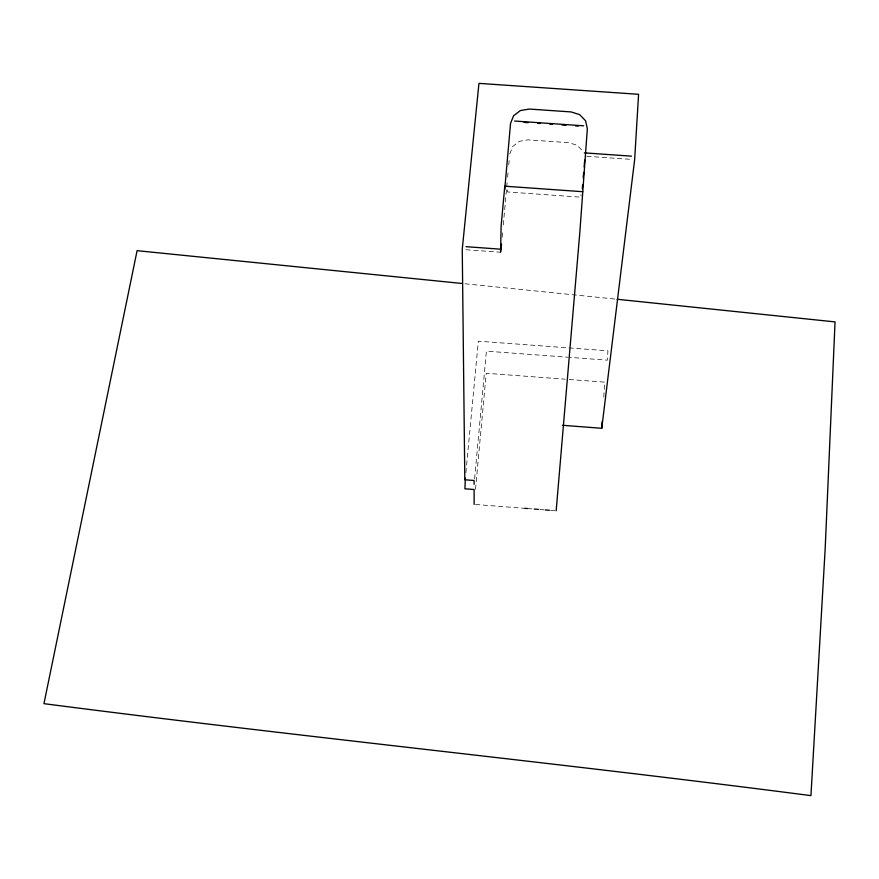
<?xml version="1.0" encoding="UTF-8"?>
<svg xmlns="http://www.w3.org/2000/svg" width="879" height="879" viewBox="0 0 879 879"><rect width="100%" height="100%" fill="white"/><g stroke="black" fill="none" stroke-linecap="round" stroke-linejoin="round"><path stroke-width="0.66" stroke-dasharray="4.39 3.3" d="M507.633 189.941L507.579 191.974L579.371 197.061L579.547 195.028L581.502 195.171M603.752 397.077L604.708 382.156L566.57 379.299M502.151 237.231L502.777 230.408M503.271 224.947L506.634 188.106M506.754 186.744L507.128 182.656M507.622 177.195L508.249 170.372M508.743 164.911L509.249 159.451M474.605 478.89L486.417 351.161L567.944 357.237M475.517 489.35L486.208 373.267L565.208 379.19M465.881 472.759L478.33 341.184L607.938 350.809L607.345 360.17L569.295 357.335M509.743 154.001L512.71 146.474L519.423 141.31L528.07 139.849L568.922 142.695L577.25 145.332L583.052 151.386M586.765 156.275L631.034 159.363M466.057 249.735L500.788 252.24M475.506 504.48L524.719 508.326M527.455 508.534L532.927 508.963M539.761 509.501L543.859 509.82M550.704 510.358L554.803 510.677M464.969 283.774L615.739 299.113"/><path stroke-width="1.32" d="M562.428 425.282L601.752 428.282L602.192 421.491M582.305 188.732L582.645 184.645M583.216 177.833L583.678 172.383M584.128 166.933L584.7 160.121M556.165 510.776L579.876 231.792L587.337 128.741L585.579 120.753L579.624 114.611L571.097 111.93L529.29 109.051L520.445 110.534L513.578 115.786L510.545 123.423L504.7 189.732M501.03 249.515L501.535 244.054M465.376 478.187L464.914 488.801L474.111 489.515L474.144 504.381M601.752 428.282L634.66 159.506L638.583 94.295L478.945 83.373L462.255 249.273L464.815 479.78L474.1 480.494L474.111 484.329M514.633 121.038L583.678 125.807M524.082 122.379L528.136 122.653M537.607 123.313L540.321 123.499M549.793 124.159L552.495 124.346M561.967 124.994L566.032 125.279M575.503 125.939L578.206 126.126M584.348 152.869L631.419 156.154M582.777 191.71L504.788 186.194L501.118 226.156L500.59 252.042L500.843 249.196L466.035 246.68M524.719 508.326L527.455 508.534M534.289 509.073L538.398 509.391M545.233 509.93L549.331 510.249M462.255 283.499L137.091 250.669L43.95 703.661C299.321 736.756 555.572 762.5 810.943 795.627L825.172 548.804L835.05 321.901L617.091 299.256"/></g></svg>
